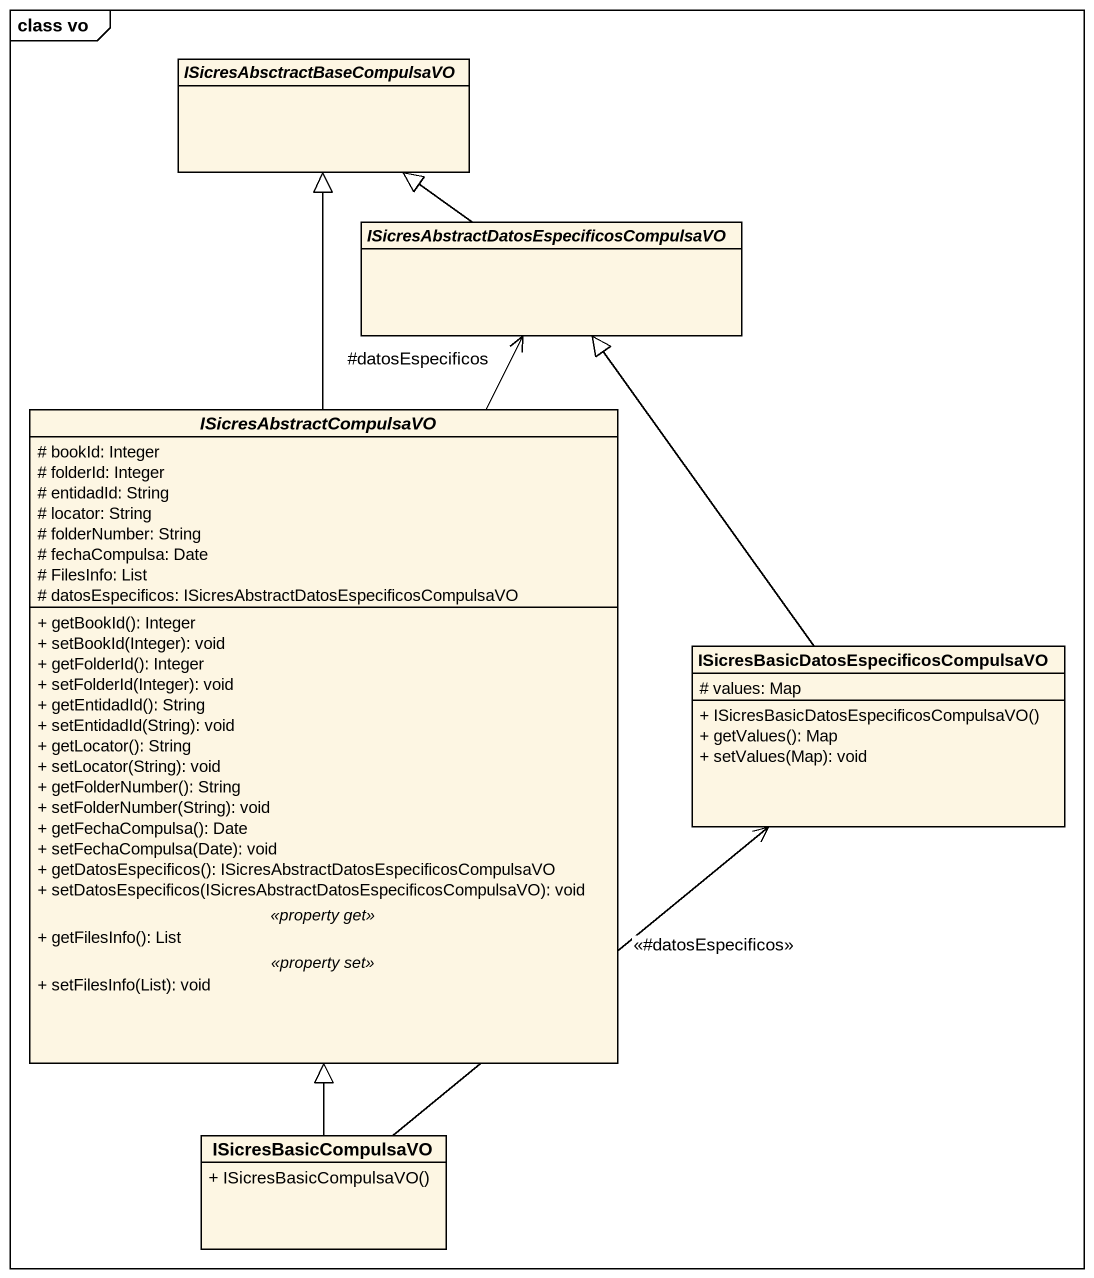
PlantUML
@startuml
mainframe class vo
hide circle
hide empty members
skinparam classAttributeIconSize 0
abstract class "ISicresAbsctractBaseCompulsaVO" as ISicresAbsctractBaseCompulsa
abstract class "ISicresAbstractDatosEspecificosCompulsaVO" as ISicresAbstractDatosEspecifi
abstract class ISicresAbstractCompulsaVO {
  # bookId: Integer
  # folderId: Integer
  # entidadId: String
  # locator: String
  # folderNumber: String
  # fechaCompulsa: Date
  # FilesInfo: List
  # datosEspecificos: ISicresAbstractDatosEspecificosCompulsaVO
  --
  + getBookId(): Integer
  + setBookId(Integer): void
  + getFolderId(): Integer
  + setFolderId(Integer): void
  + getEntidadId(): String
  + setEntidadId(String): void
  + getLocator(): String
  + setLocator(String): void
  + getFolderNumber(): String
  + setFolderNumber(String): void
  + getFechaCompulsa(): Date
  + setFechaCompulsa(Date): void
  + getDatosEspecificos(): ISicresAbstractDatosEspecificosCompulsaVO
  + setDatosEspecificos(ISicresAbstractDatosEspecificosCompulsaVO): void
  .. <<property get>> ..
  + getFilesInfo(): List
  .. <<property set>> ..
  + setFilesInfo(List): void
}
class "ISicresBasicDatosEspecificosCompulsaVO" as ISicresBasicDatosEspecificos {
  # values: Map
  + ISicresBasicDatosEspecificosCompulsaVO()
  + getValues(): Map
  + setValues(Map): void
}
class ISicresBasicCompulsaVO {
  + ISicresBasicCompulsaVO()
}
ISicresAbstractDatosEspecifi -up-|> ISicresAbsctractBaseCompulsa
ISicresAbstractCompulsaVO -up-|> ISicresAbsctractBaseCompulsa
ISicresAbstractCompulsaVO -up-> "#datosEspecificos" ISicresAbstractDatosEspecifi
ISicresBasicDatosEspecificos -up-|> ISicresAbstractDatosEspecifi
ISicresBasicCompulsaVO -up-|> ISicresAbstractCompulsaVO
ISicresBasicCompulsaVO -up-> ISicresBasicDatosEspecificos : <<#datosEspecificos>>
@enduml
